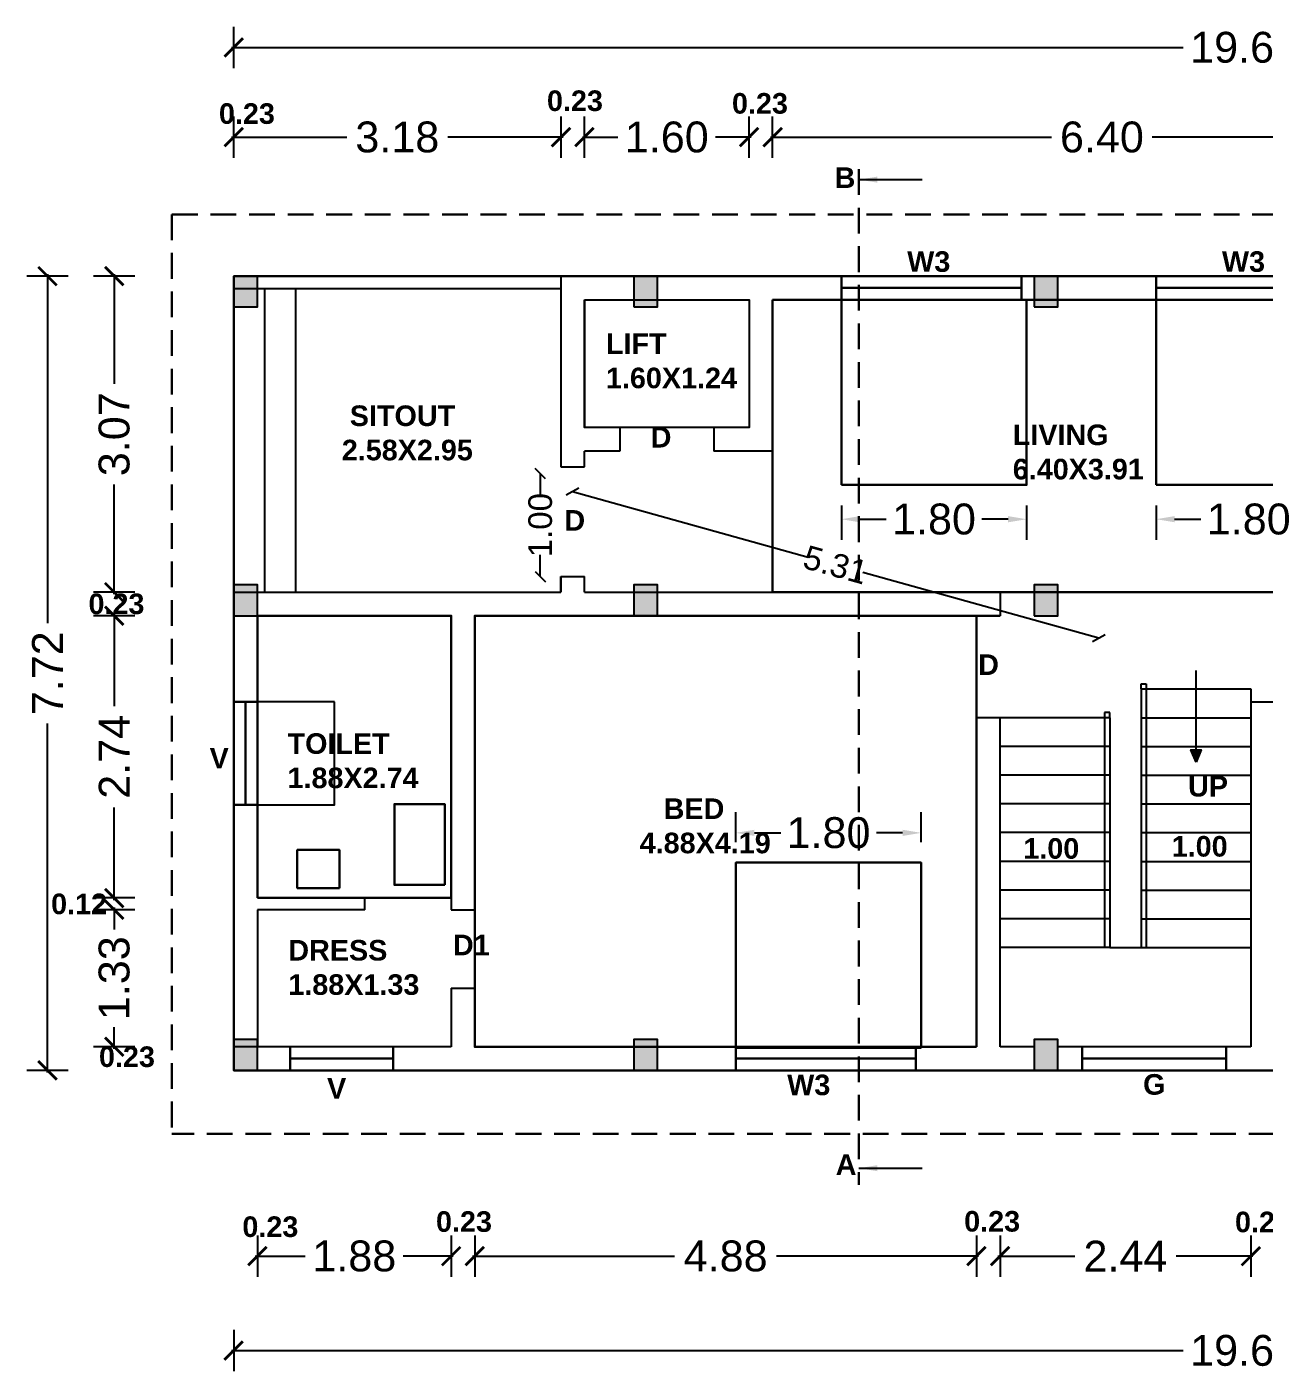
# Model space of a CAD drawing. Header units: metres. Extents: x 5231 to 10794, y 2038 to 4100.
# Drawn here: x 5256.64 to 5268.66, y 2081.82 to 2094.89 of the extents above; entities that cross this region are included whole.
import ezdxf

# ---------------------------------------------------------------- set-up
doc = ezdxf.new("R2010")
doc.units = ezdxf.units.M
doc.linetypes.add('DASHED2', pattern=[0.375, 0.25, -0.125])
doc.linetypes.add('HIDDEN', pattern=[0.375, 0.25, -0.125])
for name, color, linetype in [('BLK_1_FLR_1_BLT_UP_AREA', 13, 'Continuous'), ('BLK_1_FLR_1_EXIT_WIDTH_DOOR', 7, 'Continuous'), ('BLK_1_FLR_1_REGULAR_ROOM', 7, 'Continuous'), ('BLK_1_FLR_1_ROOM_1_LIGHT_VENTILATION_1', 7, 'Continuous'), ('BLK_1_FLR_1_ROOM_1_LIGHT_VENTILATION_2', 7, 'Continuous'), ('BLK_1_FLR_1_WATER_CLOSET', 7, 'Continuous'), ('BLK_1_FLR_2_ROOF_AREA', 54, 'Continuous'), ('TOILET_VENTILATION', 7, 'Continuous')]:
    doc.layers.add(name, color=color, linetype=linetype)
for name, color, linetype, lineweight in [('BLK_1_FLR_1_UNITFA_1', 7, 'Continuous', 0), ('BLK_1_FLR_1_WASH', 243, 'Continuous', 5), ('DIST_EXIT', 7, 'Continuous', 0)]:
    doc.layers.add(name, color=color, linetype=linetype, lineweight=lineweight)
doc.styles.get("Standard").update_dxf_attribs({"font": 'arial.ttf'})
doc.dimstyles.new('APP', dxfattribs={"dimscale": 0, "dimtxt": 0.23, "dimasz": 0.1, "dimexe": 0.18, "dimexo": 0.0625, "dimgap": 0, "dimtad": 0, "dimzin": 4, "dimdsep": 46, "dimtxsty": 'Standard', "dimblk1": 'OBLIQUE', "dimblk2": 'OBLIQUE', "dimsah": 1, "dimcen": 0.09, "dimse1": 1, "dimse2": 1, "dimclrt": 4, "dimadec": 0, "dimazin": 0, "dimtfac": 1, "dimtmove": 0, "dimatfit": 3, "dimldrblk": 'OBLIQUE', "dimfxl": 0, "dimtolj": 1, "dimtzin": 0, "dimarcsym": 0})
doc.dimstyles.get("Standard").update_dxf_attribs({"dimtxt": 0.18, "dimasz": 0.18, "dimexe": 0.18, "dimexo": 0.0625, "dimgap": 0.09, "dimtad": 0, "dimtih": 1, "dimtoh": 1, "dimdec": 4, "dimzin": 0, "dimdsep": 46, "dimtxsty": 'Standard', "dimcen": 0.09, "dimsd1": 1, "dimsd2": 1, "dimadec": 0, "dimazin": 0, "dimtfac": 1, "dimtdec": 4, "dimtofl": 0, "dimtmove": 0, "dimatfit": 3, "dimfxl": 0, "dimtolj": 1, "dimtzin": 0, "dimarcsym": 0})
doc.dimstyles.new('STANDARD$0', dxfattribs={"dimtxt": 0.25, "dimasz": 0.18, "dimexe": 0.15, "dimexo": 0.15, "dimgap": 0.1, "dimtad": 0, "dimzin": 0, "dimdsep": 46, "dimtxsty": 'Standard', "dimblk": 'OBLIQUE', "dimcen": 0.0625, "dimdle": 0.02, "dimadec": 0, "dimazin": 0, "dimtfac": 1, "dimtix": 1, "dimtofl": 0, "dimtmove": 2, "dimatfit": 3, "dimldrblk": 'OBLIQUE', "dimfxl": 0, "dimtolj": 1, "dimtzin": 0, "dimarcsym": 0})

# ---------------------------------------------------------------- blocks, each defined once
blk = doc.blocks.new('_ArchTick')
at = {"color": 0, "linetype": 'ByBlock', "const_width": 0.15}
blk.add_lwpolyline([(-0.5, -0.5), (0.5, 0.5)], dxfattribs=at)
blk = doc.blocks.new('*D28')
at = {"color": 0}
for p, q in [((5258.648, 2093.613), (5258.648, 2094.013)), ((5261.829, 2093.613), (5261.829, 2094.013))]:
    blk.add_line(p, q, dxfattribs=at)
at = {"color": 0, "lineweight": -2}
for p, q in [((5258.628, 2093.813), (5259.748, 2093.813)), ((5261.849, 2093.813), (5260.728, 2093.813))]:
    blk.add_line(p, q, dxfattribs=at)
at = {"layer": 'Defpoints', "color": 0}
for p in [(5261.829, 2093.813), (5258.648, 2092.462), (5261.829, 2092.462)]:
    blk.add_point(p, dxfattribs=at)
at = {"color": 0, "lineweight": -2, "xscale": 0.18, "yscale": 0.18, "zscale": 0.18, "rotation": 180}
blk.add_blockref('_ArchTick', (5258.648, 2093.813), dxfattribs=at)
at = {"color": 0, "lineweight": -2, "xscale": 0.18, "yscale": 0.18, "zscale": 0.18}
blk.add_blockref('_ArchTick', (5261.829, 2093.813), dxfattribs=at)
at = {"color": 0, "insert": (5260.238, 2093.813), "char_height": 0.3, "attachment_point": 5}
blk.add_mtext('\\A1;3.18', dxfattribs=at)
blk = doc.blocks.new('*D29')
at = {"color": 0}
for p, q in [((5262.057, 2093.613), (5262.057, 2094.013)), ((5263.657, 2093.613), (5263.657, 2094.013))]:
    blk.add_line(p, q, dxfattribs=at)
at = {"color": 0, "lineweight": -2}
for p, q in [((5262.037, 2093.813), (5262.382, 2093.813)), ((5263.677, 2093.813), (5263.332, 2093.813))]:
    blk.add_line(p, q, dxfattribs=at)
at = {"layer": 'Defpoints', "color": 0}
for p in [(5263.657, 2093.813), (5262.057, 2092.232), (5263.657, 2092.232)]:
    blk.add_point(p, dxfattribs=at)
at = {"color": 0, "lineweight": -2, "xscale": 0.18, "yscale": 0.18, "zscale": 0.18, "rotation": 180}
blk.add_blockref('_ArchTick', (5262.057, 2093.813), dxfattribs=at)
at = {"color": 0, "lineweight": -2, "xscale": 0.18, "yscale": 0.18, "zscale": 0.18}
blk.add_blockref('_ArchTick', (5263.657, 2093.813), dxfattribs=at)
at = {"color": 0, "insert": (5262.857, 2093.813), "char_height": 0.3, "attachment_point": 5}
blk.add_mtext('\\A1;1.60', dxfattribs=at)
blk = doc.blocks.new('*D30')
at = {"color": 0}
for p, q in [((5263.886, 2093.613), (5263.886, 2094.013)), ((5270.287, 2093.613), (5270.287, 2094.013))]:
    blk.add_line(p, q, dxfattribs=at)
at = {"color": 0, "lineweight": -2}
for p, q in [((5263.866, 2093.813), (5266.597, 2093.813)), ((5270.307, 2093.813), (5267.576, 2093.813))]:
    blk.add_line(p, q, dxfattribs=at)
at = {"layer": 'Defpoints', "color": 0}
for p in [(5270.287, 2093.813), (5263.886, 2092.232), (5270.287, 2092.232)]:
    blk.add_point(p, dxfattribs=at)
at = {"color": 0, "lineweight": -2, "xscale": 0.18, "yscale": 0.18, "zscale": 0.18, "rotation": 180}
blk.add_blockref('_ArchTick', (5263.886, 2093.813), dxfattribs=at)
at = {"color": 0, "lineweight": -2, "xscale": 0.18, "yscale": 0.18, "zscale": 0.18}
blk.add_blockref('_ArchTick', (5270.287, 2093.813), dxfattribs=at)
at = {"color": 0, "insert": (5267.086, 2093.813), "char_height": 0.3, "attachment_point": 5}
blk.add_mtext('\\A1;6.40', dxfattribs=at)
blk = doc.blocks.new('*D34')
at = {"color": 0}
for p, q in [((5258.648, 2094.485), (5258.648, 2094.885)), ((5278.288, 2094.485), (5278.288, 2094.885))]:
    blk.add_line(p, q, dxfattribs=at)
at = {"color": 0, "lineweight": -2}
for p, q in [((5258.628, 2094.685), (5267.876, 2094.685)), ((5278.308, 2094.685), (5269.059, 2094.685))]:
    blk.add_line(p, q, dxfattribs=at)
at = {"layer": 'Defpoints', "color": 0}
for p in [(5278.288, 2094.685), (5258.648, 2092.462), (5278.288, 2092.462)]:
    blk.add_point(p, dxfattribs=at)
at = {"color": 0, "lineweight": -2, "xscale": 0.18, "yscale": 0.18, "zscale": 0.18, "rotation": 180}
blk.add_blockref('_ArchTick', (5258.648, 2094.685), dxfattribs=at)
at = {"color": 0, "lineweight": -2, "xscale": 0.18, "yscale": 0.18, "zscale": 0.18}
blk.add_blockref('_ArchTick', (5278.288, 2094.685), dxfattribs=at)
at = {"color": 0, "insert": (5268.468, 2094.685), "char_height": 0.3, "attachment_point": 5}
blk.add_mtext('\\A1;19.64', dxfattribs=at)
blk = doc.blocks.new('*D35')
at = {"color": 0}
for p, q in [((5257.687, 2092.462), (5257.287, 2092.462)), ((5257.687, 2089.389), (5257.287, 2089.389))]:
    blk.add_line(p, q, dxfattribs=at)
at = {"color": 0, "lineweight": -2}
for p, q in [((5257.487, 2092.482), (5257.487, 2091.415)), ((5257.487, 2089.369), (5257.487, 2090.436))]:
    blk.add_line(p, q, dxfattribs=at)
at = {"layer": 'Defpoints', "color": 0}
for p in [(5258.648, 2092.462), (5257.487, 2089.389), (5258.648, 2089.389)]:
    blk.add_point(p, dxfattribs=at)
at = {"color": 0, "lineweight": -2, "xscale": 0.18, "yscale": 0.18, "zscale": 0.18}
for p, rotation in [((5257.487, 2092.462), 90), ((5257.487, 2089.389), 270)]:
    blk.add_blockref('_ArchTick', p, dxfattribs=dict(at, rotation=rotation))
at = {"color": 0, "insert": (5257.487, 2090.925), "char_height": 0.3, "attachment_point": 5, "rotation": 90}
blk.add_mtext('\\A1;3.07', dxfattribs=at)
blk = doc.blocks.new('*D36')
at = {"color": 0}
for p, q in [((5257.687, 2089.16), (5257.287, 2089.16)), ((5257.687, 2086.417), (5257.287, 2086.417))]:
    blk.add_line(p, q, dxfattribs=at)
at = {"color": 0, "lineweight": -2}
for p, q in [((5257.487, 2089.18), (5257.487, 2088.28)), ((5257.487, 2086.397), (5257.487, 2087.297))]:
    blk.add_line(p, q, dxfattribs=at)
at = {"layer": 'Defpoints', "color": 0}
for p in [(5257.487, 2089.16), (5258.878, 2089.16), (5258.878, 2086.417)]:
    blk.add_point(p, dxfattribs=at)
at = {"color": 0, "lineweight": -2, "xscale": 0.18, "yscale": 0.18, "zscale": 0.18}
for p, rotation in [((5257.487, 2089.16), 90), ((5257.487, 2086.417), 270)]:
    blk.add_blockref('_ArchTick', p, dxfattribs=dict(at, rotation=rotation))
at = {"color": 0, "insert": (5257.487, 2087.789), "char_height": 0.3, "attachment_point": 5, "rotation": 90}
blk.add_mtext('\\A1;2.74', dxfattribs=at)
blk = doc.blocks.new('*D37')
at = {"color": 0}
for p, q in [((5257.687, 2086.303), (5257.287, 2086.303)), ((5257.687, 2084.971), (5257.287, 2084.971))]:
    blk.add_line(p, q, dxfattribs=at)
at = {"color": 0, "lineweight": -2}
for p, q in [((5257.487, 2086.323), (5257.487, 2086.112)), ((5257.487, 2084.951), (5257.487, 2085.161))]:
    blk.add_line(p, q, dxfattribs=at)
at = {"layer": 'Defpoints', "color": 0}
for p in [(5257.487, 2086.303), (5258.953, 2086.303), (5258.953, 2084.971)]:
    blk.add_point(p, dxfattribs=at)
at = {"color": 0, "lineweight": -2, "xscale": 0.18, "yscale": 0.18, "zscale": 0.18}
for p, rotation in [((5257.487, 2086.303), 90), ((5257.487, 2084.971), 270)]:
    blk.add_blockref('_ArchTick', p, dxfattribs=dict(at, rotation=rotation))
at = {"color": 0, "insert": (5257.487, 2085.637), "char_height": 0.3, "attachment_point": 5, "rotation": 90}
blk.add_mtext('\\A1;1.33', dxfattribs=at)
blk = doc.blocks.new('*D38')
at = {"color": 0}
for p, q in [((5257.038, 2092.462), (5256.638, 2092.462)), ((5257.038, 2084.741), (5256.638, 2084.741))]:
    blk.add_line(p, q, dxfattribs=at)
at = {"color": 0, "lineweight": -2}
for p, q in [((5256.838, 2092.482), (5256.838, 2089.088)), ((5256.838, 2084.721), (5256.838, 2088.114))]:
    blk.add_line(p, q, dxfattribs=at)
at = {"layer": 'Defpoints', "color": 0}
for p in [(5256.838, 2092.462), (5258.648, 2092.462), (5258.648, 2084.741)]:
    blk.add_point(p, dxfattribs=at)
at = {"color": 0, "lineweight": -2, "xscale": 0.18, "yscale": 0.18, "zscale": 0.18}
for p, rotation in [((5256.838, 2092.462), 90), ((5256.838, 2084.741), 270)]:
    blk.add_blockref('_ArchTick', p, dxfattribs=dict(at, rotation=rotation))
at = {"color": 0, "insert": (5256.838, 2088.601), "char_height": 0.3, "attachment_point": 5, "rotation": 90}
blk.add_mtext('\\A1;7.72', dxfattribs=at)
blk = doc.blocks.new('*D39')
at = {"color": 0}
for p, q in [((5258.878, 2083.135), (5258.878, 2082.735)), ((5260.762, 2083.135), (5260.762, 2082.735))]:
    blk.add_line(p, q, dxfattribs=at)
at = {"color": 0, "lineweight": -2}
for p, q in [((5258.858, 2082.935), (5259.344, 2082.935)), ((5260.782, 2082.935), (5260.296, 2082.935))]:
    blk.add_line(p, q, dxfattribs=at)
at = {"layer": 'Defpoints', "color": 0}
for p in [(5258.878, 2084.971), (5260.762, 2084.969), (5260.762, 2082.935)]:
    blk.add_point(p, dxfattribs=at)
at = {"color": 0, "lineweight": -2, "xscale": 0.18, "yscale": 0.18, "zscale": 0.18, "rotation": 180}
blk.add_blockref('_ArchTick', (5258.878, 2082.935), dxfattribs=at)
at = {"color": 0, "lineweight": -2, "xscale": 0.18, "yscale": 0.18, "zscale": 0.18}
blk.add_blockref('_ArchTick', (5260.762, 2082.935), dxfattribs=at)
at = {"color": 0, "insert": (5259.82, 2082.935), "char_height": 0.3, "attachment_point": 5}
blk.add_mtext('\\A1;1.88', dxfattribs=at)
blk = doc.blocks.new('*D40')
at = {"color": 0}
for p, q in [((5260.99, 2083.135), (5260.99, 2082.735)), ((5265.867, 2083.135), (5265.867, 2082.735))]:
    blk.add_line(p, q, dxfattribs=at)
at = {"color": 0, "lineweight": -2}
for p, q in [((5260.97, 2082.935), (5262.933, 2082.935)), ((5265.887, 2082.935), (5263.925, 2082.935))]:
    blk.add_line(p, q, dxfattribs=at)
at = {"layer": 'Defpoints', "color": 0}
for p in [(5260.99, 2084.969), (5265.867, 2084.969), (5265.867, 2082.935)]:
    blk.add_point(p, dxfattribs=at)
at = {"color": 0, "lineweight": -2, "xscale": 0.18, "yscale": 0.18, "zscale": 0.18, "rotation": 180}
blk.add_blockref('_ArchTick', (5260.99, 2082.935), dxfattribs=at)
at = {"color": 0, "lineweight": -2, "xscale": 0.18, "yscale": 0.18, "zscale": 0.18}
blk.add_blockref('_ArchTick', (5265.867, 2082.935), dxfattribs=at)
at = {"color": 0, "insert": (5263.429, 2082.935), "char_height": 0.3, "attachment_point": 5}
blk.add_mtext('\\A1;4.88', dxfattribs=at)
blk = doc.blocks.new('*D41')
at = {"color": 0}
for p, q in [((5266.096, 2083.135), (5266.096, 2082.735)), ((5268.534, 2083.135), (5268.534, 2082.735))]:
    blk.add_line(p, q, dxfattribs=at)
at = {"color": 0, "lineweight": -2}
for p, q in [((5266.076, 2082.935), (5266.824, 2082.935)), ((5268.554, 2082.935), (5267.807, 2082.935))]:
    blk.add_line(p, q, dxfattribs=at)
at = {"layer": 'Defpoints', "color": 0}
for p in [(5266.096, 2084.969), (5268.534, 2084.971), (5268.534, 2082.935)]:
    blk.add_point(p, dxfattribs=at)
at = {"color": 0, "lineweight": -2, "xscale": 0.18, "yscale": 0.18, "zscale": 0.18, "rotation": 180}
blk.add_blockref('_ArchTick', (5266.096, 2082.935), dxfattribs=at)
at = {"color": 0, "lineweight": -2, "xscale": 0.18, "yscale": 0.18, "zscale": 0.18}
blk.add_blockref('_ArchTick', (5268.534, 2082.935), dxfattribs=at)
at = {"color": 0, "insert": (5267.315, 2082.935), "char_height": 0.3, "attachment_point": 5}
blk.add_mtext('\\A1;2.44', dxfattribs=at)
blk = doc.blocks.new('*D45')
at = {"color": 0}
for p, q in [((5258.648, 2082.217), (5258.648, 2081.817)), ((5278.288, 2082.217), (5278.288, 2081.817))]:
    blk.add_line(p, q, dxfattribs=at)
at = {"color": 0, "lineweight": -2}
for p, q in [((5258.628, 2082.017), (5267.876, 2082.017)), ((5278.308, 2082.017), (5269.059, 2082.017))]:
    blk.add_line(p, q, dxfattribs=at)
at = {"layer": 'Defpoints', "color": 0}
for p in [(5258.648, 2084.741), (5278.288, 2084.741), (5278.288, 2082.017)]:
    blk.add_point(p, dxfattribs=at)
at = {"color": 0, "lineweight": -2, "xscale": 0.18, "yscale": 0.18, "zscale": 0.18, "rotation": 180}
blk.add_blockref('_ArchTick', (5258.648, 2082.017), dxfattribs=at)
at = {"color": 0, "lineweight": -2, "xscale": 0.18, "yscale": 0.18, "zscale": 0.18}
blk.add_blockref('_ArchTick', (5278.288, 2082.017), dxfattribs=at)
at = {"color": 0, "insert": (5268.468, 2082.017), "char_height": 0.3, "attachment_point": 5}
blk.add_mtext('\\A1;19.64', dxfattribs=at)
blk = doc.blocks.new('_Oblique')
at = {"color": 0, "linetype": 'ByBlock', "lineweight": -2}
blk.add_line((-0.5, -0.5), (0.5, 0.5), dxfattribs=at)
blk = doc.blocks.new('*D96')
at = {"layer": 'BLK_1_FLR_1_EXIT_WIDTH_DOOR', "color": 0, "lineweight": -2}
for p, q in [((5261.628, 2090.541), (5261.628, 2090.329)), ((5261.628, 2089.541), (5261.628, 2089.754))]:
    blk.add_line(p, q, dxfattribs=at)
at = {"layer": 'Defpoints', "color": 0}
for p in [(5261.628, 2090.541), (5262.057, 2090.541), (5262.057, 2089.541)]:
    blk.add_point(p, dxfattribs=at)
at = {"layer": 'BLK_1_FLR_1_EXIT_WIDTH_DOOR', "color": 0, "lineweight": -2, "xscale": 0.1, "yscale": 0.1, "zscale": 0.1}
for p, rotation in [((5261.628, 2090.541), 90), ((5261.628, 2089.541), 270)]:
    blk.add_blockref('_Oblique', p, dxfattribs=dict(at, rotation=rotation))
at = {"layer": 'BLK_1_FLR_1_EXIT_WIDTH_DOOR', "color": 4, "lineweight": 30, "insert": (5261.628, 2090.041), "char_height": 0.23, "attachment_point": 5, "rotation": 90}
blk.add_mtext('\\A1;1.00', dxfattribs=at)
blk = doc.blocks.new('*D97')
at = {"layer": 'BLK_1_FLR_1_ROOM_1_LIGHT_VENTILATION_1', "color": 0}
for p, q in [((5267.613, 2090.232), (5267.613, 2089.899)), ((5269.413, 2090.232), (5269.413, 2089.899)), ((5267.793, 2090.099), (5268.048, 2090.099)), ((5269.233, 2090.099), (5268.978, 2090.099))]:
    blk.add_line(p, q, dxfattribs=at)
for points in [[(5267.793, 2090.129), (5267.793, 2090.069), (5267.613, 2090.099)], [(5269.233, 2090.129), (5269.233, 2090.069), (5269.413, 2090.099)]]:
    blk.add_solid(points, dxfattribs=at)
at = {"layer": 'Defpoints', "color": 0}
for p in [(5267.613, 2090.432), (5269.413, 2090.432), (5269.413, 2090.099)]:
    blk.add_point(p, dxfattribs=at)
at = {"layer": 'BLK_1_FLR_1_ROOM_1_LIGHT_VENTILATION_1', "color": 0, "lineweight": 30, "insert": (5268.513, 2090.099), "char_height": 0.3, "attachment_point": 5}
blk.add_mtext('\\A1;1.80', dxfattribs=at)
blk = doc.blocks.new('*D98')
at = {"layer": 'BLK_1_FLR_1_ROOM_1_LIGHT_VENTILATION_2', "color": 0}
for p, q in [((5264.554, 2090.232), (5264.554, 2089.899)), ((5266.354, 2090.232), (5266.354, 2089.899)), ((5264.734, 2090.099), (5264.989, 2090.099)), ((5266.174, 2090.099), (5265.919, 2090.099))]:
    blk.add_line(p, q, dxfattribs=at)
for points in [[(5264.734, 2090.129), (5264.734, 2090.069), (5264.554, 2090.099)], [(5266.174, 2090.129), (5266.174, 2090.069), (5266.354, 2090.099)]]:
    blk.add_solid(points, dxfattribs=at)
at = {"layer": 'Defpoints', "color": 0}
for p in [(5264.554, 2090.432), (5266.354, 2090.432), (5266.354, 2090.099)]:
    blk.add_point(p, dxfattribs=at)
at = {"layer": 'BLK_1_FLR_1_ROOM_1_LIGHT_VENTILATION_2', "color": 0, "lineweight": 30, "insert": (5265.454, 2090.099), "char_height": 0.3, "attachment_point": 5}
blk.add_mtext('\\A1;1.80', dxfattribs=at)
blk = doc.blocks.new('*D102')
at = {"color": 0}
for p, q in [((5263.529, 2086.961), (5263.529, 2087.25)), ((5265.329, 2086.961), (5265.329, 2087.25)), ((5263.709, 2087.05), (5263.964, 2087.05)), ((5265.149, 2087.05), (5264.894, 2087.05))]:
    blk.add_line(p, q, dxfattribs=at)
for points in [[(5263.709, 2087.08), (5263.709, 2087.02), (5263.529, 2087.05)], [(5265.149, 2087.08), (5265.149, 2087.02), (5265.329, 2087.05)]]:
    blk.add_solid(points, dxfattribs=at)
at = {"layer": 'Defpoints', "color": 0}
for p in [(5265.329, 2087.05), (5263.529, 2086.761), (5265.329, 2086.761)]:
    blk.add_point(p, dxfattribs=at)
at = {"color": 0, "lineweight": 30, "insert": (5264.429, 2087.05), "char_height": 0.3, "attachment_point": 5}
blk.add_mtext('\\A1;1.80', dxfattribs=at)
blk = doc.blocks.new('*D116')
at = {"layer": 'Defpoints', "color": 0}
for p in [(5261.94, 2090.367), (5261.94, 2090.367), (5267.055, 2088.944)]:
    blk.add_point(p, dxfattribs=at)
at = {"layer": 'DIST_EXIT', "color": 0, "lineweight": -2}
for p, q in [((5261.94, 2090.367), (5264.231, 2089.729)), ((5267.055, 2088.944), (5264.764, 2089.581))]:
    blk.add_line(p, q, dxfattribs=at)
at = {"layer": 'DIST_EXIT', "color": 0, "lineweight": -2, "xscale": 0.1, "yscale": 0.1, "zscale": 0.1}
for p, rotation in [((5261.94, 2090.367), 164.4459508609772), ((5267.055, 2088.944), 344.4459508609772)]:
    blk.add_blockref('_Oblique', p, dxfattribs=dict(at, rotation=rotation))
at = {"layer": 'DIST_EXIT', "color": 4, "lineweight": 35, "insert": (5264.497, 2089.655), "char_height": 0.23, "attachment_point": 5, "rotation": 344.446}
blk.add_mtext('\\A1;5.31', dxfattribs=at)

msp = doc.modelspace()

# ---------------------------------------------------------------- hatches: boundary and pattern name
h = msp.add_hatch(color=256)
h.dxf.hatch_style = 1
h.paths.add_polyline_path([(5258.87789, 2092.46199), (5258.64789, 2092.46199), (5258.64789, 2092.16199), (5258.87789, 2092.16199)])
h = msp.add_hatch(color=256)
h.dxf.hatch_style = 1
h.paths.add_polyline_path([(5258.87789, 2092.46199), (5258.64789, 2092.46199), (5258.64789, 2092.16199), (5258.87789, 2092.16199)])
h = msp.add_hatch(color=256)
h.dxf.hatch_style = 1
h.paths.add_polyline_path([(5258.87789, 2092.46199), (5258.64789, 2092.46199), (5258.64789, 2092.16199), (5258.87789, 2092.16199)])
h = msp.add_hatch(color=256)
h.dxf.hatch_style = 1
h.paths.add_polyline_path([(5258.87789, 2092.46199), (5258.64789, 2092.46199), (5258.64789, 2092.16199), (5258.87789, 2092.16199)])
h = msp.add_hatch(color=256)
h.dxf.hatch_style = 1
h.paths.add_polyline_path([(5262.76789, 2092.46199), (5262.53789, 2092.46199), (5262.53789, 2092.16199), (5262.76789, 2092.16199)])
h = msp.add_hatch(color=256)
h.dxf.hatch_style = 1
h.paths.add_polyline_path([(5266.65789, 2092.46199), (5266.42789, 2092.46199), (5266.42789, 2092.16199), (5266.65789, 2092.16199)])
h = msp.add_hatch(color=256)
h.dxf.hatch_style = 1
h.paths.add_polyline_path([(5258.64789, 2089.16024), (5258.87789, 2089.16024), (5258.87789, 2089.46024), (5258.64789, 2089.46024)])
h = msp.add_hatch(color=256)
h.dxf.hatch_style = 1
h.paths.add_polyline_path([(5258.64789, 2089.16024), (5258.87789, 2089.16024), (5258.87789, 2089.46024), (5258.64789, 2089.46024)])
h = msp.add_hatch(color=256)
h.dxf.hatch_style = 1
h.paths.add_polyline_path([(5262.53789, 2089.16024), (5262.76789, 2089.16024), (5262.76789, 2089.46024), (5262.53789, 2089.46024)])
h = msp.add_hatch(color=256)
h.dxf.hatch_style = 1
h.paths.add_polyline_path([(5262.53789, 2089.16024), (5262.76789, 2089.16024), (5262.76789, 2089.46024), (5262.53789, 2089.46024)])
h = msp.add_hatch(color=256)
h.dxf.hatch_style = 1
h.paths.add_polyline_path([(5266.42789, 2089.16024), (5266.65789, 2089.16024), (5266.65789, 2089.46024), (5266.42789, 2089.46024)])
h = msp.add_hatch(color=256)
h.dxf.hatch_style = 1
h.paths.add_polyline_path([(5266.42789, 2089.16024), (5266.65789, 2089.16024), (5266.65789, 2089.46024), (5266.42789, 2089.46024)])
at = {"ltscale": 0.5}
h = msp.add_hatch(color=256, dxfattribs=at)
h.dxf.hatch_style = 1
h.paths.add_polyline_path([(5268.00089, 2087.85795), (5267.94974, 2087.85795), (5268.00089, 2087.73784), (5268.05203, 2087.85795)])
h = msp.add_hatch(color=256)
h.dxf.hatch_style = 1
h.paths.add_polyline_path([(5258.87789, 2085.04064), (5258.64789, 2085.04064), (5258.64789, 2084.74064), (5258.87789, 2084.74064)])
h = msp.add_hatch(color=256)
h.dxf.hatch_style = 1
h.paths.add_polyline_path([(5258.87789, 2085.04064), (5258.64789, 2085.04064), (5258.64789, 2084.74064), (5258.87789, 2084.74064)])
h = msp.add_hatch(color=256)
h.dxf.hatch_style = 1
h.paths.add_polyline_path([(5258.87789, 2085.04064), (5258.64789, 2085.04064), (5258.64789, 2084.74064), (5258.87789, 2084.74064)])
h = msp.add_hatch(color=256)
h.dxf.hatch_style = 1
h.paths.add_polyline_path([(5262.76789, 2085.04064), (5262.53789, 2085.04064), (5262.53789, 2084.74064), (5262.76789, 2084.74064)])
h = msp.add_hatch(color=256)
h.dxf.hatch_style = 1
h.paths.add_polyline_path([(5266.65789, 2085.04064), (5266.42789, 2085.04064), (5266.42789, 2084.74064), (5266.65789, 2084.74064)])

# ---------------------------------------------------------------- linework, layer by layer
at = {"linetype": 'HIDDEN', "lineweight": 30}
for p, q in [((5264.7248, 2093.50206), (5264.7248, 2083.62806)), ((5258.04789, 2093.06199), (5258.04789, 2084.12449)), ((5258.04789, 2093.06199), (5278.88789, 2093.06199)), ((5278.88789, 2084.12449), (5258.04789, 2084.12449))]:
    msp.add_line(p, q, dxfattribs=at)
for p, q in [((5258.64789, 2092.46199), (5278.28789, 2092.46199)), ((5258.64789, 2092.46199), (5258.64789, 2084.74064)), ((5258.64789, 2092.46199), (5261.23789, 2092.46199)), ((5258.64789, 2092.34199), (5261.82868, 2092.34199)), ((5258.94789, 2092.34199), (5258.94789, 2089.38884)), ((5259.24789, 2092.34199), (5259.24789, 2089.38884)), ((5262.05727, 2092.23199), (5262.53789, 2092.23199)), ((5262.53789, 2092.23199), (5263.65749, 2092.23199)), ((5263.88609, 2092.23199), (5266.97149, 2092.23199)), ((5266.65789, 2092.23199), (5270.31789, 2092.23199)), ((5258.87789, 2089.16024), (5258.87789, 2086.41704)), ((5267.46749, 2088.44904), (5267.46749, 2088.49904)), ((5267.46749, 2088.49904), (5267.51749, 2088.49904)), ((5267.51749, 2088.49904), (5267.51749, 2088.44904)), ((5267.12868, 2088.21964), (5267.11269, 2088.21964)), ((5267.11269, 2088.21964), (5267.11269, 2088.16964)), ((5267.11269, 2088.16964), (5267.11269, 2085.93444)), ((5267.16269, 2088.21964), (5267.12868, 2088.21964)), ((5267.16269, 2088.16964), (5267.16269, 2088.21964)), ((5267.16269, 2088.16964), (5267.16269, 2085.93444)), ((5258.87789, 2086.30274), (5258.87789, 2084.97064)), ((5260.76189, 2084.97064), (5258.64789, 2084.97064)), ((5259.02789, 2084.97064), (5258.87789, 2084.97064)), ((5265.86729, 2084.97064), (5260.99049, 2084.97064)), ((5266.42789, 2084.97064), (5266.09589, 2084.97064)), ((5268.53429, 2084.97064), (5266.65789, 2084.97064)), ((5258.64789, 2084.74064), (5278.28789, 2084.74064))]:
    msp.add_line(p, q)
at = {"ltscale": 5}
for p, q in [((5261.82868, 2092.46199), (5261.82868, 2090.60803)), ((5262.05727, 2092.23199), (5262.05727, 2090.98904)), ((5263.65749, 2092.23199), (5263.65749, 2090.98904)), ((5263.88609, 2090.76044), (5263.88609, 2092.23199)), ((5262.40018, 2090.98904), (5262.05727, 2090.98904)), ((5262.40018, 2090.98904), (5262.40018, 2090.76044)), ((5263.65749, 2090.98904), (5263.31458, 2090.98904)), ((5263.31458, 2090.98904), (5263.31458, 2090.76044)), ((5262.40018, 2090.76044), (5262.05727, 2090.76044)), ((5262.05727, 2090.60803), (5262.05727, 2090.76044)), ((5262.05727, 2090.60803), (5262.05727, 2090.76044)), ((5263.88609, 2090.76044), (5263.31458, 2090.76044)), ((5261.82867, 2090.60803), (5262.05727, 2090.60803)), ((5261.82867, 2089.54124), (5261.82867, 2089.38884)), ((5261.82867, 2089.38884), (5261.82867, 2089.54124)), ((5261.82867, 2089.54124), (5262.05727, 2089.54124)), ((5262.05727, 2089.38884), (5262.05727, 2089.54124)), ((5262.05727, 2089.38884), (5262.05727, 2089.54124)), ((5258.64789, 2089.38884), (5261.82867, 2089.38884)), ((5262.05727, 2089.38884), (5265.41009, 2089.38884)), ((5265.41009, 2089.38884), (5266.09589, 2089.38884)), ((5266.09589, 2089.38884), (5266.09589, 2089.16024)), ((5258.87789, 2089.16024), (5260.76189, 2089.16024)), ((5260.76189, 2089.16024), (5260.76189, 2086.30274)), ((5260.99049, 2089.16024), (5266.09589, 2089.16024)), ((5260.99049, 2086.30274), (5260.99049, 2089.16024)), ((5266.09589, 2089.16024), (5265.41009, 2089.16024)), ((5267.46749, 2088.44904), (5268.53429, 2088.44904)), ((5267.46749, 2088.44904), (5267.46749, 2085.93444)), ((5267.51749, 2088.44904), (5267.51749, 2085.93444)), ((5268.53429, 2088.44904), (5268.53429, 2084.96924)), ((5268.53429, 2088.32204), (5270.40119, 2088.32204)), ((5265.86729, 2088.17181), (5266.09589, 2088.17181)), ((5265.86729, 2084.96924), (5265.86729, 2088.17181)), ((5266.09589, 2084.96924), (5266.09589, 2088.17181)), ((5267.46749, 2088.16964), (5268.53429, 2088.16964)), ((5267.46749, 2087.89024), (5268.53429, 2087.89024)), ((5267.46749, 2087.61084), (5268.53429, 2087.61084)), ((5267.46749, 2087.33144), (5268.53429, 2087.33144)), ((5267.46749, 2087.05204), (5268.53429, 2087.05204)), ((5260.76189, 2086.72184), (5260.76189, 2086.60754)), ((5267.46749, 2086.77264), (5268.53429, 2086.77264)), ((5258.87789, 2086.41704), (5259.92369, 2086.41704)), ((5259.92369, 2086.30274), (5259.92369, 2086.41704)), ((5267.46749, 2086.49324), (5268.53429, 2086.49324)), ((5259.92369, 2086.30274), (5258.87789, 2086.30274)), ((5259.92369, 2086.30274), (5259.77129, 2086.30274)), ((5260.76189, 2086.30274), (5260.99049, 2086.30274)), ((5267.46749, 2086.21384), (5268.53429, 2086.21384)), ((5267.16269, 2085.93444), (5266.09589, 2085.93444)), ((5267.16269, 2085.93444), (5268.53429, 2085.93444)), ((5260.76189, 2085.54074), (5260.76189, 2084.96924)), ((5260.76189, 2085.54074), (5260.99049, 2085.54074)), ((5260.99049, 2084.96924), (5260.99049, 2085.54074)), ((5265.86729, 2084.96924), (5265.86729, 2084.99701))]:
    msp.add_line(p, q, dxfattribs=at)
at = {"lineweight": 30}
for p, q in [((5264.55379, 2092.23199), (5264.55379, 2092.46199)), ((5266.30379, 2092.23199), (5266.30379, 2092.46199)), ((5267.61289, 2092.23199), (5267.61289, 2092.46199)), ((5264.55379, 2092.34699), (5266.30379, 2092.34699)), ((5267.61289, 2092.34699), (5269.36289, 2092.34699)), ((5258.64789, 2088.32371), (5258.87789, 2088.32371)), ((5258.76289, 2088.32371), (5258.76289, 2087.32371)), ((5258.64789, 2087.32371), (5258.87789, 2087.32371)), ((5259.19661, 2084.74064), (5259.19661, 2084.97064)), ((5260.19661, 2084.74064), (5260.19661, 2084.97064)), ((5263.52917, 2084.97064), (5263.52917, 2084.74064)), ((5265.27917, 2084.74064), (5265.27917, 2084.97064)), ((5266.89397, 2084.97064), (5266.89397, 2084.74064)), ((5268.29397, 2084.97064), (5268.29397, 2084.74064)), ((5259.19661, 2084.85564), (5260.19661, 2084.85564)), ((5263.52917, 2084.85564), (5265.27917, 2084.85564)), ((5266.89397, 2084.85564), (5268.29397, 2084.85564)), ((5263.52917, 2084.74064), (5263.07917, 2084.74064)), ((5264.92917, 2084.74064), (5265.27917, 2084.74064))]:
    msp.add_line(p, q, dxfattribs=at)
at = {"ltscale": 0.5}
msp.add_line((5268.00089, 2087.85795), (5268.00089, 2088.62684), dxfattribs=at)
at = {"linetype": 'DASHED2', "ltscale": 5}
for p, q in [((5267.16269, 2088.16964), (5266.09589, 2088.16964)), ((5267.16269, 2087.89024), (5266.09589, 2087.89024)), ((5267.16269, 2087.61084), (5266.09589, 2087.61084)), ((5267.16269, 2087.33144), (5266.09589, 2087.33144)), ((5267.16269, 2087.05204), (5266.09589, 2087.05204)), ((5267.16269, 2086.77264), (5266.09589, 2086.77264)), ((5267.16269, 2086.49324), (5266.09589, 2086.49324)), ((5267.16269, 2086.21384), (5266.09589, 2086.21384))]:
    msp.add_line(p, q, dxfattribs=at)
for points in [[(5258.64789, 2092.16199), (5258.87789, 2092.16199), (5258.87789, 2092.46199), (5258.64789, 2092.46199)], [(5258.64789, 2092.16199), (5258.87789, 2092.16199), (5258.87789, 2092.46199), (5258.64789, 2092.46199)], [(5258.64789, 2092.16199), (5258.87789, 2092.16199), (5258.87789, 2092.46199), (5258.64789, 2092.46199)], [(5258.64789, 2092.16199), (5258.87789, 2092.16199), (5258.87789, 2092.46199), (5258.64789, 2092.46199)], [(5262.53789, 2092.16199), (5262.76789, 2092.16199), (5262.76789, 2092.46199), (5262.53789, 2092.46199)], [(5266.42789, 2092.16199), (5266.65789, 2092.16199), (5266.65789, 2092.46199), (5266.42789, 2092.46199)], [(5258.64789, 2089.16024), (5258.87789, 2089.16024), (5258.87789, 2089.46024), (5258.64789, 2089.46024)], [(5258.64789, 2089.16024), (5258.87789, 2089.16024), (5258.87789, 2089.46024), (5258.64789, 2089.46024)], [(5262.53789, 2089.16024), (5262.76789, 2089.16024), (5262.76789, 2089.46024), (5262.53789, 2089.46024)], [(5262.53789, 2089.16024), (5262.76789, 2089.16024), (5262.76789, 2089.46024), (5262.53789, 2089.46024)], [(5266.42789, 2089.16024), (5266.65789, 2089.16024), (5266.65789, 2089.46024), (5266.42789, 2089.46024)], [(5266.42789, 2089.16024), (5266.65789, 2089.16024), (5266.65789, 2089.46024), (5266.42789, 2089.46024)], [(5258.64789, 2084.74064), (5258.87789, 2084.74064), (5258.87789, 2085.04064), (5258.64789, 2085.04064)], [(5258.64789, 2084.74064), (5258.87789, 2084.74064), (5258.87789, 2085.04064), (5258.64789, 2085.04064)], [(5258.64789, 2084.74064), (5258.87789, 2084.74064), (5258.87789, 2085.04064), (5258.64789, 2085.04064)], [(5262.53789, 2084.74064), (5262.76789, 2084.74064), (5262.76789, 2085.04064), (5262.53789, 2085.04064)], [(5266.42789, 2084.74064), (5266.65789, 2084.74064), (5266.65789, 2085.04064), (5266.42789, 2085.04064)]]:
    msp.add_lwpolyline(points, close=True)
at = {"color": 2}
msp.add_lwpolyline([(5262.05727, 2092.23199), (5263.65749, 2092.23199), (5263.65749, 2090.98904), (5262.05727, 2090.98904)], close=True, dxfattribs=at)
at = {"color": 1, "lineweight": 30}
for points in [[(5265.86729, 2084.96924), (5260.99049, 2084.96924), (5260.99049, 2089.16024), (5265.86729, 2089.16024)], [(5263.52917, 2084.96128), (5265.32917, 2084.96128), (5265.32917, 2086.76128), (5263.52917, 2086.76128)]]:
    msp.add_lwpolyline(points, close=True, dxfattribs=at)
at = {"ltscale": 0.5}
msp.add_lwpolyline([(5268.00089, 2087.73784), (5267.94974, 2087.85795), (5268.00089, 2087.85795), (5268.05203, 2087.85795)], close=True, dxfattribs=at)
at = {"layer": 'BLK_1_FLR_1_BLT_UP_AREA', "color": 6, "lineweight": 30}
msp.add_lwpolyline([(5258.64789, 2092.46199), (5278.28789, 2092.46199), (5278.28789, 2084.74064), (5258.64789, 2084.74064)], close=True, dxfattribs=at)
at = {"layer": 'BLK_1_FLR_1_REGULAR_ROOM', "color": 1, "lineweight": 30}
msp.add_lwpolyline([(5263.88609, 2092.23199), (5270.28689, 2092.23199), (5270.28689, 2089.38884), (5263.88609, 2089.38884)], close=True, dxfattribs=at)
at = {"layer": 'BLK_1_FLR_1_ROOM_1_LIGHT_VENTILATION_1', "color": 1, "lineweight": 30}
msp.add_lwpolyline([(5267.61289, 2090.43199), (5269.41289, 2090.43199), (5269.41289, 2092.23199), (5267.61289, 2092.23199)], close=True, dxfattribs=at)
at = {"layer": 'BLK_1_FLR_1_ROOM_1_LIGHT_VENTILATION_2', "color": 1, "lineweight": 30}
msp.add_lwpolyline([(5264.55379, 2090.43199), (5266.35379, 2090.43199), (5266.35379, 2092.23199), (5264.55379, 2092.23199)], close=True, dxfattribs=at)
at = {"layer": 'BLK_1_FLR_1_UNITFA_1', "color": 234, "lineweight": 30}
msp.add_lwpolyline([(5258.64789, 2092.46199), (5278.28789, 2092.46199), (5278.28789, 2084.74064), (5258.64789, 2084.74064)], close=True, dxfattribs=at)
at = {"layer": 'BLK_1_FLR_1_WASH', "color": 56, "lineweight": 30}
msp.add_lwpolyline([(5260.69922, 2086.54434), (5260.21061, 2086.54434), (5260.21061, 2087.329), (5260.69922, 2087.329)], close=True, dxfattribs=at)
at = {"layer": 'BLK_1_FLR_1_WASH', "color": 55, "lineweight": 30}
msp.add_lwpolyline([(5259.6747, 2086.51282), (5259.2655, 2086.51282), (5259.2655, 2086.88415), (5259.6747, 2086.88415)], close=True, dxfattribs=at)
at = {"layer": 'BLK_1_FLR_1_WATER_CLOSET', "color": 1, "lineweight": 30}
msp.add_lwpolyline([(5258.87789, 2086.41704), (5260.76189, 2086.41704), (5260.76189, 2089.16024), (5258.87789, 2089.16024)], close=True, dxfattribs=at)
at = {"layer": 'BLK_1_FLR_2_ROOF_AREA', "color": 54}
msp.add_lwpolyline([(5258.64789, 2092.46199), (5278.28789, 2092.46199), (5278.28789, 2084.74064), (5258.64789, 2084.74064)], close=True, dxfattribs=at)
at = {"layer": 'TOILET_VENTILATION', "color": 6}
msp.add_lwpolyline([(5259.62789, 2088.32371), (5258.87789, 2088.32371), (5258.87789, 2087.32371), (5259.62789, 2087.32371)], close=True, dxfattribs=at)

# ---------------------------------------------------------------- texts
at = {"lineweight": 30, "char_height": 0.2, "attachment_point": 1}
for s, insert in [('{\\fArial|b1|i0|c0|p34;0.23}', (5261.69268, 2094.26737)), ('{\\fArial|b1|i0|c0|p34;0.23}', (5258.50457, 2094.14256)), ('{\\fArial|b1|i0|c0|p34;0.23}', (5263.4907, 2094.24185)), ('{\\fArial|b1|i0|c0|p34;0.23}', (5257.23667, 2089.37641)), ('{\\fArial|b1|i0|c0|p34;0.12}', (5256.87344, 2086.45936)), ('{\\fArial|b1|i0|c0|p34;0.23}', (5257.33873, 2084.97388)), ('{\\fArial|b1|i0|c0|p34;0.23}', (5258.73231, 2083.32133)), ('{\\fArial|b1|i0|c0|p34;0.23}', (5260.61421, 2083.37133)), ('{\\fArial|b1|i0|c0|p34;0.23}', (5265.74724, 2083.37393)), ('{\\fArial|b1|i0|c0|p34;0.23}', (5268.37966, 2083.36734))]:
    msp.add_mtext(s, dxfattribs=dict(at, insert=insert))
for s, insert, width in [('{\\fArial|b1|i0|c0|p34;B}', (5264.48815, 2093.5193), 0.2366586), ('{\\fArial|b1|i0|c0|p34;W3}', (5265.19344, 2092.70395), 0.3087532), ('{\\fArial|b1|i0|c0|p34;W3}', (5268.25254, 2092.70395), 0.3087532), ('{\\fArial|b1|i0|c0|p34;V}', (5258.41374, 2087.87592), 0.3087532), ('{\\fArial|b1|i0|c0|p34;G}', (5267.48603, 2084.70461), 0.3087532), ('{\\fArial|b1|i0|c0|p34;V}', (5259.55538, 2084.66529), 0.3087532), ('{\\fArial|b1|i0|c0|p34;W3}', (5264.0273, 2084.69988), 0.3087532), ('{\\fArial|b1|i0|c0|p34;A}', (5264.4991, 2083.92498), 0.3087532)]:
    msp.add_mtext(s, dxfattribs=dict(at, insert=insert, width=width))
at = {"char_height": 0.2, "attachment_point": 1}
for s, insert in [('{\\fArial|b1|i0|c0|p34;LIFT\\P1.60X1.24}', (5262.26566, 2091.90572)), ('{\\fArial|b1|i0|c0|p34; SITOUT\\P2.58X2.95}', (5259.69853, 2091.20486)), ('{\\fArial|b1|i0|c0|p34;D}', (5262.70059, 2090.99582)), ('{\\fArial|b1|i0|c0|p34;LIVING\\P6.40X3.91}', (5266.21976, 2091.01955)), ('{\\fArial|b1|i0|c0|p34;D}', (5261.86202, 2090.18762)), ('{\\fArial|b1|i0|c0|p34;D}', (5265.88367, 2088.78521)), ('{\\fArial|b1|i0|c0|p34;TOILET\\P1.88X2.74}', (5259.17121, 2088.01787)), ('{\\fArial|b1|i0|c0|p34;UP}', (5267.92333, 2087.60322)), ('{\\fArial|b1|i0|c0|p34;   BED\\P4.88X4.19}', (5262.59383, 2087.38478)), ('{\\fArial|b1|i0|c0|p34;1.00}', (5266.32236, 2086.99858)), ('{\\fArial|b1|i0|c0|p34;1.00}', (5267.76433, 2087.0191)), ('{\\fArial|b1|i0|c0|p34;D1}', (5260.7786, 2086.06008)), ('{\\fArial|b1|i0|c0|p34;DRESS\\P1.88X1.33}', (5259.17885, 2086.00863))]:
    msp.add_mtext_dynamic_manual_height_columns(s, width=1.3812394, gutter_width=12.5, heights=[0], dxfattribs=dict(at, insert=insert))

# ---------------------------------------------------------------- dimensions: what is measured, and where the dimension line sits
for base, p1, p2, picture, middle in [((5278.28789, 2094.68509), (5258.64789, 2092.46199), (5278.28789, 2092.46199), '*D34', (5268.46789, 2094.68509)), ((5261.82868, 2093.81294), (5258.64789, 2092.46199), (5261.82868, 2092.46199), '*D28', (5260.23828, 2093.81294)), ((5263.65749, 2093.81294), (5262.05727, 2092.23199), (5263.65749, 2092.23199), '*D29', (5262.85738, 2093.81294)), ((5270.28689, 2093.81294), (5263.88609, 2092.23199), (5270.28689, 2092.23199), '*D30', (5267.08649, 2093.81294)), ((5260.76189, 2082.93516), (5258.87789, 2084.97064), (5260.76189, 2084.96924), '*D39', (5259.81989, 2082.93516)), ((5265.86729, 2082.93516), (5260.99049, 2084.96924), (5265.86729, 2084.96924), '*D40', (5263.42889, 2082.93516)), ((5268.53429, 2082.93516), (5266.09589, 2084.96924), (5268.53429, 2084.97064), '*D41', (5267.31509, 2082.93516)), ((5278.28789, 2082.01729), (5258.64789, 2084.74064), (5278.28789, 2084.74064), '*D45', (5268.46789, 2082.01729))]:
    dim = msp.add_linear_dim(base=base, p1=p1, p2=p2, dimstyle='STANDARD$0', override={"dimtxt": 0.3, "dimexe": 0.2, "dimexo": 0.2, "dimblk": 'ArchTick', "dimldrblk": 'ArchTick', "dimfxl": 0.2, "dimlwe": 65535, "dimarcsym": 2})
    dim.commit()
    dim.dimension.update_dxf_attribs({"geometry": picture, "text_midpoint": middle})
for base, p1, p2, picture, middle in [((5256.83806, 2092.46199), (5258.64789, 2084.74064), (5258.64789, 2092.46199), '*D38', (5256.83806, 2088.60132)), ((5257.48669, 2089.38884), (5258.64789, 2092.46199), (5258.64789, 2089.38884), '*D35', (5257.48669, 2090.92542)), ((5257.48669, 2089.16024), (5258.87789, 2086.41704), (5258.87789, 2089.16024), '*D36', (5257.48669, 2087.78864)), ((5257.48669, 2086.30274), (5258.95289, 2084.97064), (5258.95289, 2086.30274), '*D37', (5257.48669, 2085.63669))]:
    dim = msp.add_linear_dim(base=base, p1=p1, p2=p2, angle=90, dimstyle='STANDARD$0', override={"dimtxt": 0.3, "dimexe": 0.2, "dimexo": 0.2, "dimblk": 'ArchTick', "dimldrblk": 'ArchTick', "dimfxl": 0.2, "dimlwe": 65535, "dimarcsym": 2})
    dim.commit()
    dim.dimension.update_dxf_attribs({"geometry": picture, "text_midpoint": middle})
at = {"color": 232, "lineweight": 30}
dim = msp.add_linear_dim(base=(5265.32917, 2087.04985), p1=(5263.52917, 2086.76128), p2=(5265.32917, 2086.76128), dimstyle='STANDARD$0', override={"dimtxt": 0.3, "dimexe": 0.2, "dimexo": 0.2, "dimgap": 0.09, "dimtih": 1, "dimtoh": 1, "dimcen": 0.09, "dimdle": 0, "dimtdec": 4, "dimtix": 0, "dimtmove": 0, "dimfxl": 1, "dimfxlon": 0, "dimlwd": 65535, "dimlwe": 65535}, dxfattribs=at)
dim.commit()
dim.dimension.update_dxf_attribs({"geometry": '*D102', "text_midpoint": (5264.42917, 2087.04985)})
at = {"layer": 'BLK_1_FLR_1_EXIT_WIDTH_DOOR', "color": 2, "lineweight": 30}
dim = msp.add_linear_dim(base=(5261.62755, 2090.54124), p1=(5262.05727, 2089.54124), p2=(5262.05727, 2090.54124), angle=90, dimstyle='APP', override={"dimscale": 1}, dxfattribs=at)
dim.commit()
dim.dimension.update_dxf_attribs({"geometry": '*D96', "text_midpoint": (5261.62755, 2090.04124)})
at = {"layer": 'BLK_1_FLR_1_ROOM_1_LIGHT_VENTILATION_1', "color": 232, "lineweight": 30}
dim = msp.add_linear_dim(base=(5269.41289, 2090.0987), p1=(5267.61289, 2090.43199), p2=(5269.41289, 2090.43199), dimstyle='STANDARD$0', override={"dimtxt": 0.3, "dimexe": 0.2, "dimexo": 0.2, "dimgap": 0.09, "dimtih": 1, "dimtoh": 1, "dimcen": 0.09, "dimdle": 0, "dimsd1": 0, "dimsd2": 0, "dimtdec": 4, "dimtix": 0, "dimtmove": 0, "dimfxl": 1, "dimfxlon": 0, "dimlwd": 65535, "dimlwe": 65535}, dxfattribs=at)
dim.commit()
dim.dimension.update_dxf_attribs({"geometry": '*D97', "text_midpoint": (5268.51289, 2090.0987)})
at = {"layer": 'BLK_1_FLR_1_ROOM_1_LIGHT_VENTILATION_2', "color": 232, "lineweight": 30}
dim = msp.add_linear_dim(base=(5266.35379, 2090.0987), p1=(5264.55379, 2090.43199), p2=(5266.35379, 2090.43199), dimstyle='STANDARD$0', override={"dimtxt": 0.3, "dimexe": 0.2, "dimexo": 0.2, "dimgap": 0.09, "dimtih": 1, "dimtoh": 1, "dimcen": 0.09, "dimdle": 0, "dimsd1": 0, "dimsd2": 0, "dimtdec": 4, "dimtix": 0, "dimtmove": 0, "dimfxl": 1, "dimfxlon": 0, "dimlwd": 65535, "dimlwe": 65535}, dxfattribs=at)
dim.commit()
dim.dimension.update_dxf_attribs({"geometry": '*D98', "text_midpoint": (5265.45379, 2090.0987)})
at = {"layer": 'DIST_EXIT', "lineweight": 35}
dim = msp.add_aligned_dim(p1=(5267.05457, 2088.9435), p2=(5261.9403, 2090.36701), distance=0, dimstyle='APP', override={"dimscale": 1}, dxfattribs=at)
dim.commit()
dim.dimension.update_dxf_attribs({"geometry": '*D116', "text_midpoint": (5264.49744, 2089.65526)})

# ---------------------------------------------------------------- leaders
at = {"lineweight": 30}
for points in [[(5264.7248, 2093.40025), (5265.3384, 2093.40025)], [(5264.7248, 2083.78998), (5265.3384, 2083.78998)]]:
    msp.add_leader(points, dimstyle='Standard', override={"dimtxt": 0.2, "dimexe": 0.15, "dimexo": 0.15, "dimgap": 0.09, "dimtad": 0, "dimfxl": 0.0625, "dimlwe": 65535}, dxfattribs=at)

doc.saveas('drawing.dxf')
